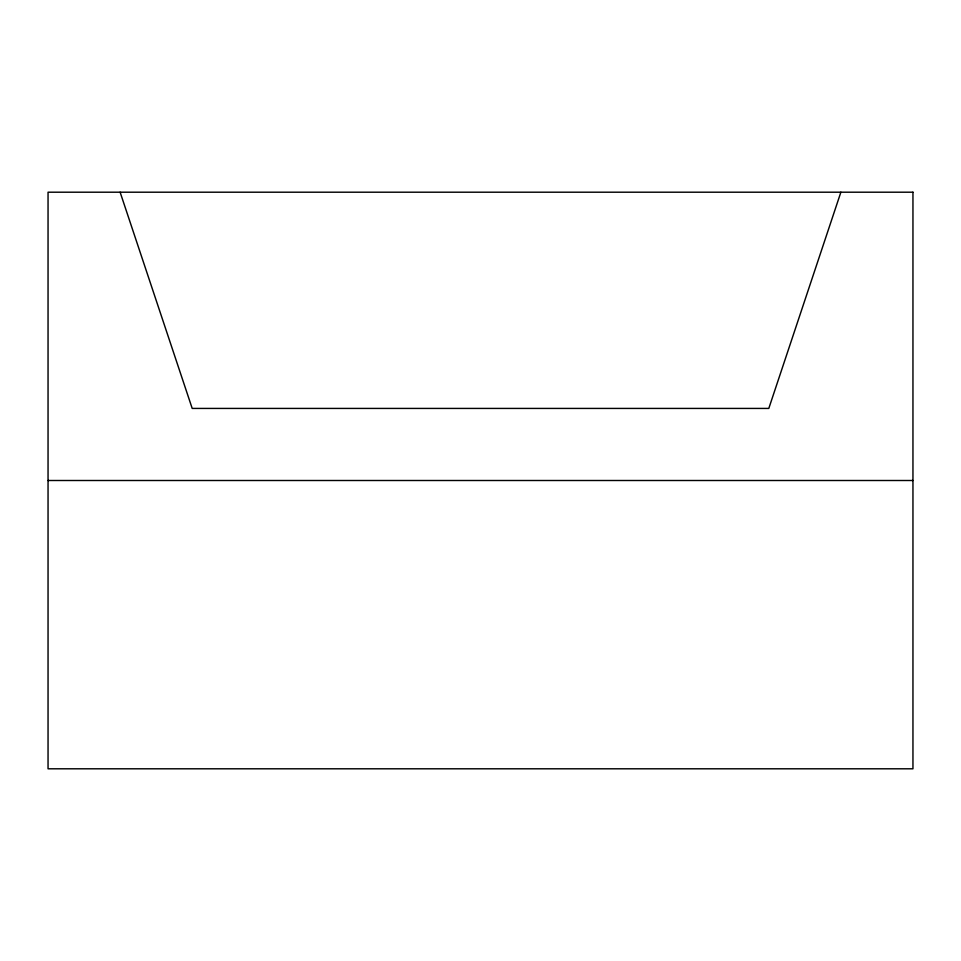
<?xml version="1.0" encoding="UTF-8"?>
<svg xmlns="http://www.w3.org/2000/svg" width="961" height="961" viewBox="0 0 961 961"><rect width="100%" height="100%" fill="white"/><g stroke="black" fill="none" stroke-linecap="round" stroke-linejoin="round"><path stroke-width="1.44" d="M840.875 192.2L768.8 408.425L192.2 408.425L120.125 192.2M48.05 480.5L912.95 480.5M912.95 192.2L48.05 192.2L48.05 768.8L912.95 768.8L912.95 192.2"/></g></svg>
